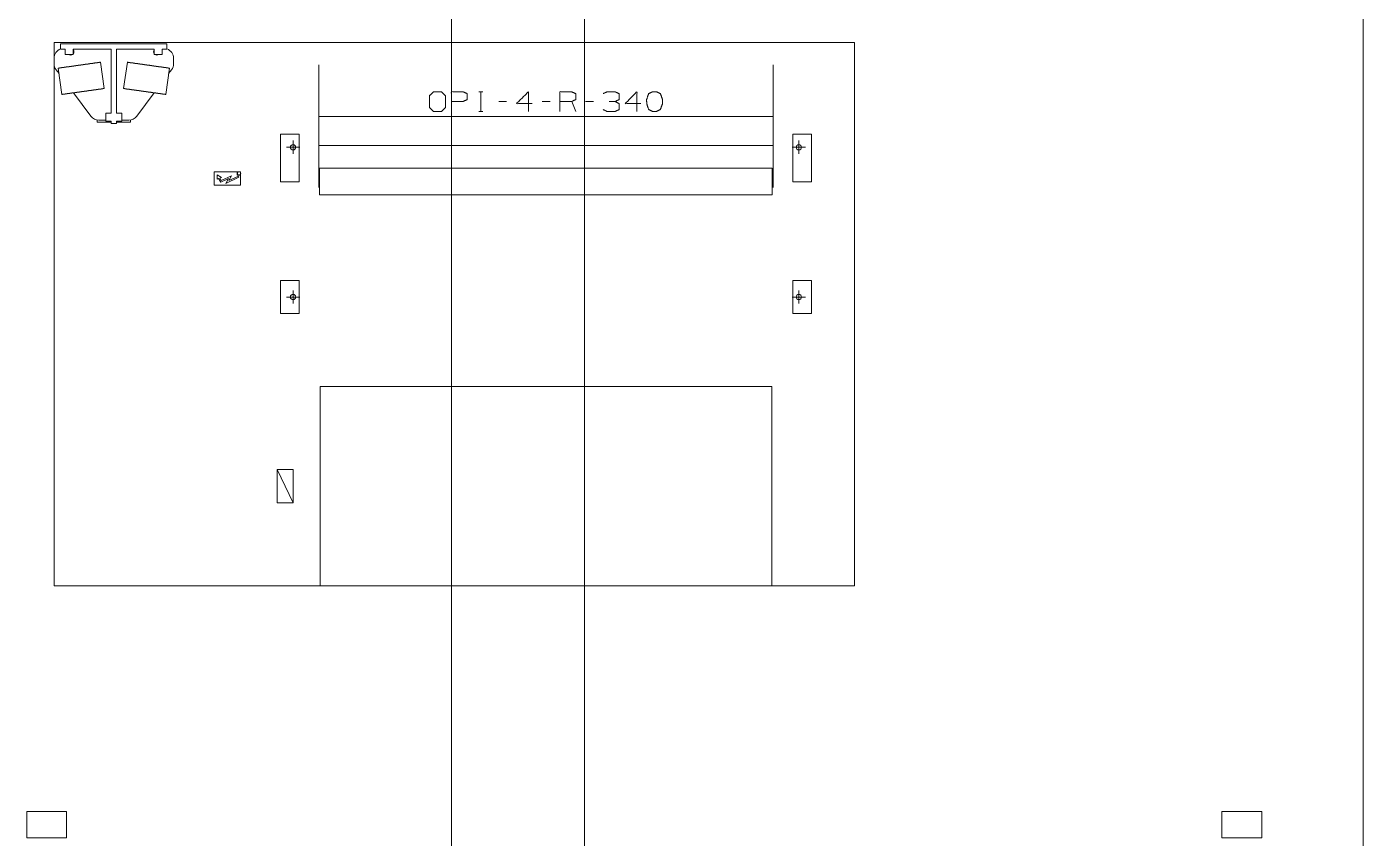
# Model space of a CAD drawing. Header units: millimetres. Extents: x 3056 to 110866, y 16649 to 58349.
# Drawn here: x 38756 to 48820, y 37446 to 43560 of the extents above; entities that cross this region are included whole.
import ezdxf

# ---------------------------------------------------------------- set-up
doc = ezdxf.new("R2010")
doc.units = ezdxf.units.MM
doc.layers.add('1', color=7, linetype='Continuous', true_color=0xffffff)

msp = doc.modelspace()

# ---------------------------------------------------------------- linework, layer by layer
at = {"layer": '1', "color": 143, "linetype": 'Continuous', "lineweight": 13}
for p, q in [((42956, 17870), (42956, 55863)), ((41956, 54613), (41956, 17870)), ((48820, 47349), (48820, 27999))]:
    msp.add_line(p, q, dxfattribs=at)
at = {"layer": '1', "color": 9, "linetype": 'Continuous', "lineweight": 13}
for p, q in [((48820, 27999), (48820, 47349)), ((38756, 37649), (38756, 37449)), ((39056, 37649), (38756, 37649)), ((39056, 37449), (39056, 37649)), ((47756, 37649), (47756, 37449)), ((48056, 37649), (47756, 37649)), ((48056, 37449), (48056, 37649)), ((38756, 37449), (39056, 37449)), ((47756, 37449), (48056, 37449))]:
    msp.add_line(p, q, dxfattribs=at)
at = {"layer": '1', "color": 4, "linetype": 'Continuous', "lineweight": 13}
for p, q in [((38962, 39349), (38962, 43442)), ((38962, 39349), (38962, 43442)), ((38962, 43442), (44990, 43442)), ((38962, 43442), (44990, 43442)), ((39812, 43432), (39012, 43432)), ((39012, 43432), (39012, 43392)), ((39012, 43392), (39047, 43392)), ((39047, 43392), (39047, 43352)), ((39107, 43392), (39392, 43392)), ((39107, 43392), (39107, 43352)), ((39392, 43392), (39392, 42909)), ((39432, 43392), (39717, 43392)), ((39432, 43392), (39432, 42909)), ((39717, 43392), (39717, 43352)), ((39777, 43392), (39812, 43392)), ((39777, 43392), (39777, 43352)), ((39812, 43432), (39812, 43392)), ((44990, 43442), (44990, 39349)), ((44990, 43442), (44990, 39349)), ((39107, 43352), (39047, 43352)), ((39339, 43095), (39311, 43293)), ((39514, 43293), (39486, 43095)), ((39777, 43352), (39717, 43352)), ((39862, 43322), (39862, 43281)), ((38977, 43236), (39000, 43207)), ((38994, 43248), (39022, 43050)), ((39803, 43050), (39831, 43248)), ((39825, 43207), (39847, 43236)), ((39108, 43062), (39240, 42886)), ((39585, 42886), (39717, 43062)), ((42161, 43070), (42191, 43070)), ((42177, 43070), (42177, 42922)), ((42370, 42997), (42311, 42997)), ((42697, 42997), (42638, 42997)), ((42890, 42922), (42860, 42997)), ((43024, 42997), (42964, 42997)), ((39392, 42909), (39352, 42909)), ((39352, 42909), (39352, 42849)), ((39432, 42909), (39472, 42909)), ((39472, 42909), (39472, 42849)), ((44376, 42884), (40956, 42884)), ((42161, 42922), (42191, 42922)), ((39287, 42857), (39287, 42841)), ((39287, 42841), (39392, 42841)), ((39352, 42856), (39300, 42856)), ((39392, 42849), (39352, 42849)), ((39392, 42849), (39392, 42831)), ((39432, 42831), (39392, 42831)), ((39432, 42849), (39432, 42831)), ((39432, 42849), (39472, 42849)), ((39432, 42841), (39537, 42841)), ((39525, 42856), (39472, 42856)), ((39537, 42857), (39537, 42841)), ((40667, 42392), (40667, 42752)), ((40667, 42752), (40808, 42752)), ((40762, 42702), (40762, 42602)), ((40808, 42752), (40808, 42392)), ((44525, 42392), (44525, 42752)), ((44525, 42752), (44665, 42752)), ((44570, 42702), (44570, 42602)), ((44665, 42752), (44665, 42392)), ((40712, 42652), (40812, 42652)), ((40956, 42665), (44376, 42665)), ((44520, 42652), (44620, 42652)), ((40962, 42294), (40962, 42494)), ((40962, 42494), (44370, 42494)), ((44370, 42494), (44370, 42294)), ((40167, 42467), (40367, 42467)), ((40167, 42367), (40167, 42467)), ((40222, 42425), (40191, 42444)), ((40191, 42411), (40191, 42444)), ((40191, 42411), (40201, 42416)), ((40217, 42389), (40201, 42416)), ((40211, 42420), (40222, 42425)), ((40221, 42402), (40211, 42420)), ((40275, 42416), (40217, 42389)), ((40221, 42402), (40298, 42438)), ((40354, 42426), (40255, 42380)), ((40255, 42380), (40275, 42416)), ((40278, 42401), (40298, 42438)), ((40350, 42435), (40278, 42401)), ((40342, 42442), (40342, 42467)), ((40367, 42442), (40342, 42442)), ((40354, 42426), (40350, 42435)), ((40367, 42467), (40367, 42367)), ((40808, 42392), (40667, 42392)), ((44665, 42392), (44525, 42392)), ((40367, 42367), (40167, 42367)), ((44370, 42294), (40962, 42294)), ((40667, 41649), (40808, 41649)), ((40667, 41399), (40667, 41649)), ((40762, 41574), (40762, 41474)), ((40808, 41649), (40808, 41399)), ((44525, 41399), (44525, 41649)), ((44525, 41649), (44665, 41649)), ((44570, 41574), (44570, 41474)), ((44665, 41649), (44665, 41399)), ((40712, 41524), (40812, 41524)), ((44520, 41524), (44620, 41524)), ((40808, 41399), (40667, 41399)), ((44665, 41399), (44525, 41399)), ((44366, 40849), (40966, 40849)), ((40642, 40224), (40762, 39974)), ((40642, 40224), (40762, 40224)), ((40642, 39974), (40642, 40224)), ((40762, 40224), (40762, 39974)), ((40762, 39974), (40642, 39974)), ((44990, 39349), (38962, 39349)), ((44990, 39349), (38962, 39349))]:
    msp.add_line(p, q, dxfattribs=at)
for centre, radius in [((40762, 42652), 20), ((44570, 42652), 20), ((40355, 42455), 12.5), ((40762, 41524), 20), ((44570, 41524), 20)]:
    msp.add_circle(centre, radius, dxfattribs=at)
for centre, radius, start, end in [((39037, 43322), 75, 109.4723, 180), ((39087, 43372), 25, 323.1337, 36.8719), ((39737, 43372), 25, 143.1281, 216.8663), ((39787, 43322), 75, 0, 70.5277), ((39037, 43281), 75, 180, 216.8699), ((39087, 43372), 25, 233.1281, 270), ((39087, 43372), 25, 270, 306.8719), ((39737, 43372), 25, 233.1281, 270), ((39737, 43372), 25, 270, 306.8719), ((39787, 43281), 75, 323.1301, 0), ((39300, 42931), 75, 216.8699, 270), ((39525, 42931), 75, 270, 323.1301)]:
    msp.add_arc(centre, radius, start, end, dxfattribs=at)
for points, knots in [([(39311, 43293), (39311, 43293), (39311, 43293), (39310, 43293), (39310, 43293), (39310, 43293), (39310, 43292), (39309, 43292), (39308, 43292), (39307, 43292), (39306, 43292), (39306, 43292), (39304, 43292), (39303, 43291), (39301, 43291), (39300, 43291), (39298, 43291), (39295, 43290), (39294, 43290), (39291, 43290), (39289, 43289), (39286, 43289), (39284, 43289), (39282, 43289), (39279, 43288), (39276, 43288), (39274, 43287), (39272, 43287), (39268, 43287), (39266, 43286), (39264, 43286), (39260, 43286), (39256, 43285), (39252, 43284), (39247, 43284), (39245, 43283), (39243, 43283), (39238, 43282), (39233, 43282), (39231, 43281), (39228, 43281), (39223, 43280), (39221, 43280), (39216, 43279), (39213, 43279), (39208, 43278), (39205, 43278), (39202, 43277), (39200, 43277), (39197, 43277), (39191, 43276), (39186, 43275), (39183, 43275), (39180, 43274), (39175, 43273), (39172, 43273), (39166, 43272), (39164, 43272), (39158, 43271), (39155, 43271), (39149, 43270), (39147, 43270), (39141, 43269), (39138, 43268), (39135, 43268), (39130, 43267), (39127, 43267), (39124, 43266), (39119, 43266), (39116, 43265), (39110, 43264), (39108, 43264), (39105, 43264), (39100, 43263), (39097, 43263), (39094, 43262), (39089, 43261), (39086, 43261), (39084, 43261), (39081, 43260), (39079, 43260), (39074, 43259), (39069, 43259), (39067, 43258), (39062, 43258), (39060, 43257), (39055, 43257), (39051, 43256), (39049, 43256), (39046, 43255), (39044, 43255), (39040, 43255), (39038, 43254), (39034, 43254), (39033, 43253), (39029, 43253), (39027, 43253), (39024, 43252), (39022, 43252), (39021, 43252), (39019, 43252), (39016, 43251), (39015, 43251), (39013, 43251), (39012, 43251), (39011, 43250), (39009, 43250), (39007, 43250), (39005, 43250), (39004, 43249), (39002, 43249), (39001, 43249), (39000, 43249), (38999, 43249), (38998, 43249), (38997, 43249), (38997, 43248), (38996, 43248), (38995, 43248), (38995, 43248), (38995, 43248), (38995, 43248), (38994, 43248), (38994, 43248), (38994, 43248), (38994, 43248)], [0, 0, 0.000167, 0.000325, 0.000802, 0.001278, 0.002071, 0.002872, 0.005094, 0.007949, 0.01143, 0.013485, 0.015538, 0.020256, 0.025592, 0.031528, 0.034801, 0.041623, 0.049037, 0.052894, 0.061169, 0.069994, 0.079379, 0.084339, 0.08929, 0.099735, 0.110681, 0.116408, 0.122128, 0.134059, 0.140255, 0.14645, 0.159291, 0.172576, 0.186268, 0.200363, 0.207602, 0.21484, 0.229686, 0.244866, 0.252622, 0.260379, 0.276193, 0.28425, 0.300481, 0.308663, 0.325271, 0.333687, 0.342103, 0.35062, 0.359136, 0.376353, 0.393719, 0.402471, 0.411229, 0.428845, 0.437705, 0.455447, 0.464331, 0.482158, 0.491083, 0.508925, 0.517852, 0.53567, 0.544561, 0.553454, 0.571163, 0.579971, 0.588781, 0.606289, 0.614972, 0.632265, 0.640872, 0.649389, 0.666322, 0.674738, 0.683037, 0.699528, 0.70771, 0.715759, 0.723807, 0.731724, 0.747386, 0.762734, 0.770322, 0.785168, 0.792407, 0.806694, 0.820586, 0.827434, 0.834071, 0.840709, 0.853558, 0.859754, 0.871911, 0.877881, 0.889319, 0.894797, 0.905493, 0.91071, 0.915671, 0.92063, 0.930006, 0.934424, 0.93884, 0.942982, 0.947114, 0.950964, 0.958378, 0.965208, 0.968481, 0.974418, 0.977081, 0.979752, 0.98447, 0.986525, 0.988578, 0.990314, 0.99206, 0.994916, 0.996025, 0.997136, 0.99793, 0.998731, 0.999683, 0.999842, 1, 1]), ([(39831, 43248), (39831, 43248), (39831, 43248), (39831, 43248), (39830, 43248), (39830, 43248), (39830, 43248), (39829, 43248), (39829, 43248), (39828, 43248), (39827, 43249), (39827, 43249), (39826, 43249), (39825, 43249), (39824, 43249), (39823, 43249), (39821, 43249), (39820, 43250), (39818, 43250), (39816, 43250), (39814, 43250), (39813, 43251), (39812, 43251), (39810, 43251), (39809, 43251), (39806, 43252), (39804, 43252), (39803, 43252), (39801, 43252), (39798, 43253), (39796, 43253), (39792, 43253), (39791, 43254), (39787, 43254), (39785, 43255), (39781, 43255), (39779, 43255), (39776, 43256), (39774, 43256), (39770, 43257), (39768, 43257), (39763, 43258), (39758, 43258), (39756, 43259), (39751, 43259), (39746, 43260), (39744, 43260), (39741, 43261), (39738, 43261), (39736, 43261), (39731, 43262), (39728, 43263), (39725, 43263), (39720, 43264), (39717, 43264), (39715, 43264), (39709, 43265), (39706, 43266), (39701, 43266), (39698, 43267), (39695, 43267), (39690, 43268), (39687, 43268), (39684, 43269), (39678, 43270), (39675, 43270), (39673, 43270), (39667, 43271), (39661, 43272), (39659, 43272), (39653, 43273), (39650, 43273), (39645, 43274), (39642, 43275), (39639, 43275), (39633, 43276), (39628, 43277), (39625, 43277), (39623, 43277), (39620, 43278), (39617, 43278), (39612, 43279), (39609, 43279), (39607, 43280), (39604, 43280), (39602, 43280), (39597, 43281), (39594, 43281), (39592, 43282), (39587, 43282), (39582, 43283), (39580, 43283), (39578, 43284), (39573, 43284), (39569, 43285), (39565, 43286), (39561, 43286), (39559, 43286), (39557, 43287), (39553, 43287), (39551, 43287), (39549, 43288), (39546, 43288), (39542, 43289), (39541, 43289), (39539, 43289), (39536, 43289), (39534, 43290), (39531, 43290), (39530, 43290), (39529, 43291), (39526, 43291), (39525, 43291), (39523, 43291), (39521, 43292), (39520, 43292), (39519, 43292), (39518, 43292), (39518, 43292), (39517, 43292), (39516, 43292), (39515, 43292), (39515, 43292), (39515, 43293), (39514, 43293), (39514, 43293), (39514, 43293), (39514, 43293)], [0, 0, 0.000158, 0.000317, 0.001269, 0.00207, 0.002864, 0.003975, 0.005084, 0.00794, 0.009686, 0.011422, 0.013475, 0.01553, 0.020256, 0.022919, 0.025582, 0.031519, 0.034792, 0.041622, 0.049036, 0.052886, 0.057018, 0.06116, 0.065576, 0.069994, 0.07937, 0.084329, 0.08929, 0.094507, 0.105203, 0.110681, 0.122119, 0.128089, 0.140246, 0.146442, 0.159291, 0.165929, 0.172566, 0.179414, 0.193315, 0.200362, 0.21484, 0.229678, 0.237266, 0.252622, 0.268285, 0.276193, 0.284241, 0.29229, 0.300472, 0.316963, 0.325262, 0.333678, 0.350611, 0.359128, 0.367735, 0.385028, 0.393711, 0.411219, 0.420029, 0.428837, 0.446546, 0.455439, 0.46433, 0.482148, 0.491075, 0.5, 0.517842, 0.535668, 0.544553, 0.562303, 0.571155, 0.588771, 0.597529, 0.606281, 0.623647, 0.640864, 0.64938, 0.657897, 0.666313, 0.674729, 0.691337, 0.699519, 0.707701, 0.715758, 0.723807, 0.739621, 0.747378, 0.755134, 0.770314, 0.78516, 0.792398, 0.799637, 0.813732, 0.827424, 0.840709, 0.85355, 0.859745, 0.865941, 0.877872, 0.883592, 0.889319, 0.900265, 0.91071, 0.915661, 0.920621, 0.930006, 0.938839, 0.947106, 0.950963, 0.954812, 0.961934, 0.965207, 0.971444, 0.97708, 0.982107, 0.984462, 0.986515, 0.98857, 0.992051, 0.994906, 0.996017, 0.997136, 0.998722, 0.999198, 0.999675, 0.999841, 1, 1]), ([(40956, 43274), (40956, 43274), (40956, 43274), (40956, 43274), (40956, 43273), (40956, 43272), (40956, 43271), (40956, 43270), (40956, 43269), (40956, 43267), (40956, 43265), (40956, 43263), (40956, 43261), (40956, 43259), (40956, 43256), (40956, 43253), (40956, 43250), (40956, 43247), (40956, 43244), (40956, 43240), (40956, 43236), (40956, 43232), (40956, 43228), (40956, 43224), (40956, 43219), (40956, 43215), (40956, 43210), (40956, 43205), (40956, 43199), (40956, 43194), (40956, 43188), (40956, 43183), (40956, 43177), (40956, 43171), (40956, 43164), (40956, 43158), (40956, 43152), (40956, 43145), (40956, 43141), (40956, 43134), (40956, 43127), (40956, 43120), (40956, 43113), (40956, 43105), (40956, 43098), (40956, 43090), (40956, 43082), (40956, 43078), (40956, 43070), (40956, 43062), (40956, 43053), (40956, 43045), (40956, 43041), (40956, 43032), (40956, 43023), (40956, 43015), (40956, 43006), (40956, 42997), (40956, 42988), (40956, 42978), (40956, 42969), (40956, 42960), (40956, 42950), (40956, 42941), (40956, 42936), (40956, 42927), (40956, 42917), (40956, 42907), (40956, 42898), (40956, 42888), (40956, 42878), (40956, 42868), (40956, 42858), (40956, 42848), (40956, 42838), (40956, 42833), (40956, 42823), (40956, 42813), (40956, 42803), (40956, 42793), (40956, 42783), (40956, 42773), (40956, 42763), (40956, 42753), (40956, 42742), (40956, 42732), (40956, 42722), (40956, 42712), (40956, 42702), (40956, 42692), (40956, 42682), (40956, 42672), (40956, 42663), (40956, 42653), (40956, 42643), (40956, 42633), (40956, 42624), (40956, 42614), (40956, 42605), (40956, 42595), (40956, 42586), (40956, 42576), (40956, 42567), (40956, 42563), (40956, 42554), (40956, 42545), (40956, 42536), (40956, 42527), (40956, 42518), (40956, 42509), (40956, 42501), (40956, 42493), (40956, 42484), (40956, 42476), (40956, 42468), (40956, 42460), (40956, 42452), (40956, 42445), (40956, 42437), (40956, 42430), (40956, 42423), (40956, 42416), (40956, 42409), (40956, 42402), (40956, 42395), (40956, 42389), (40956, 42382), (40956, 42376), (40956, 42370), (40956, 42364), (40956, 42359), (40956, 42353), (40956, 42350)], [0, 0, 0.000109, 0.000441, 0.000716, 0.001377, 0.002256, 0.003358, 0.004678, 0.006215, 0.00797, 0.009943, 0.012133, 0.014538, 0.017157, 0.019989, 0.023032, 0.02629, 0.029754, 0.03343, 0.037309, 0.041395, 0.045686, 0.050175, 0.054868, 0.059758, 0.064842, 0.070121, 0.075592, 0.081255, 0.087104, 0.093136, 0.099352, 0.105747, 0.112321, 0.119068, 0.125988, 0.133077, 0.140331, 0.143999, 0.151497, 0.159155, 0.166968, 0.174935, 0.183049, 0.191308, 0.199711, 0.208254, 0.212594, 0.221337, 0.230212, 0.23921, 0.248335, 0.252927, 0.262228, 0.271644, 0.281169, 0.2908, 0.300531, 0.310362, 0.320288, 0.330302, 0.340403, 0.350583, 0.360844, 0.366012, 0.376378, 0.386813, 0.397309, 0.407867, 0.418477, 0.429136, 0.439843, 0.45059, 0.461375, 0.472191, 0.477605, 0.488464, 0.499343, 0.510239, 0.521147, 0.532063, 0.542982, 0.553901, 0.564815, 0.57572, 0.58661, 0.597484, 0.608331, 0.619153, 0.62994, 0.640693, 0.651406, 0.662074, 0.672692, 0.683256, 0.693763, 0.704207, 0.714585, 0.724894, 0.735126, 0.745278, 0.75535, 0.76533, 0.770277, 0.78012, 0.789868, 0.799513, 0.809053, 0.81848, 0.827799, 0.837, 0.846079, 0.855034, 0.863863, 0.872558, 0.881121, 0.88954, 0.897823, 0.905956, 0.913944, 0.921777, 0.929458, 0.936979, 0.944339, 0.951534, 0.958562, 0.965419, 0.972104, 0.978614, 0.984947, 0.991096, 0.997063, 1, 1]), ([(44376, 42774), (44376, 42785), (44376, 42795), (44376, 42805), (44376, 42815), (44376, 42825), (44376, 42836), (44376, 42846), (44376, 42856), (44376, 42866), (44376, 42876), (44376, 42886), (44376, 42896), (44376, 42906), (44376, 42915), (44376, 42925), (44376, 42930), (44376, 42940), (44376, 42949), (44376, 42959), (44376, 42968), (44376, 42978), (44376, 42982), (44376, 42991), (44376, 43001), (44376, 43010), (44376, 43019), (44376, 43027), (44376, 43032), (44376, 43040), (44376, 43049), (44376, 43058), (44376, 43066), (44376, 43070), (44376, 43078), (44376, 43086), (44376, 43094), (44376, 43102), (44376, 43110), (44376, 43117), (44376, 43124), (44376, 43132), (44376, 43135), (44376, 43142), (44376, 43149), (44376, 43156), (44376, 43162), (44376, 43169), (44376, 43175), (44376, 43181), (44376, 43187), (44376, 43192), (44376, 43198), (44376, 43203), (44376, 43208), (44376, 43213), (44376, 43218), (44376, 43223), (44376, 43227), (44376, 43231), (44376, 43235), (44376, 43239), (44376, 43243), (44376, 43246), (44376, 43250), (44376, 43253), (44376, 43256), (44376, 43257), (44376, 43260), (44376, 43262), (44376, 43264), (44376, 43266), (44376, 43268), (44376, 43269), (44376, 43270), (44376, 43271), (44376, 43272), (44376, 43273), (44376, 43274), (44376, 43274), (44376, 43274), (44376, 43274)], [0, 0, 0.020399, 0.040788, 0.061161, 0.081508, 0.101822, 0.122095, 0.142314, 0.162476, 0.182568, 0.202587, 0.22252, 0.242359, 0.262102, 0.281734, 0.301245, 0.310939, 0.330259, 0.349446, 0.368486, 0.387372, 0.406094, 0.415413, 0.433886, 0.452174, 0.470271, 0.488178, 0.505879, 0.514621, 0.532004, 0.549165, 0.566098, 0.582794, 0.59108, 0.60741, 0.623492, 0.639309, 0.654861, 0.670143, 0.68514, 0.699856, 0.714281, 0.721346, 0.735321, 0.748995, 0.762351, 0.775389, 0.788111, 0.800498, 0.812558, 0.824274, 0.835651, 0.846679, 0.857358, 0.867676, 0.877635, 0.887229, 0.896452, 0.9053, 0.913777, 0.921868, 0.929578, 0.936902, 0.943834, 0.950375, 0.956518, 0.962265, 0.965043, 0.970187, 0.974928, 0.979267, 0.983194, 0.986713, 0.989824, 0.991168, 0.993661, 0.99574, 0.997402, 0.998651, 0.999481, 0.999794, 1, 1]), ([(39339, 43095), (39339, 43095), (39338, 43095), (39338, 43095), (39338, 43094), (39338, 43094), (39338, 43094), (39337, 43094), (39337, 43094), (39336, 43094), (39335, 43094), (39334, 43094), (39334, 43094), (39332, 43094), (39331, 43094), (39330, 43093), (39328, 43093), (39327, 43093), (39324, 43093), (39323, 43092), (39321, 43092), (39319, 43092), (39318, 43092), (39316, 43091), (39313, 43091), (39312, 43091), (39310, 43091), (39307, 43090), (39303, 43090), (39302, 43089), (39300, 43089), (39296, 43089), (39294, 43088), (39292, 43088), (39288, 43087), (39284, 43087), (39280, 43086), (39275, 43086), (39273, 43085), (39270, 43085), (39266, 43084), (39261, 43084), (39259, 43083), (39256, 43083), (39251, 43082), (39248, 43082), (39243, 43081), (39241, 43081), (39235, 43080), (39233, 43080), (39230, 43079), (39227, 43079), (39225, 43079), (39219, 43078), (39214, 43077), (39211, 43077), (39208, 43076), (39203, 43075), (39197, 43075), (39191, 43074), (39186, 43073), (39180, 43072), (39177, 43072), (39174, 43071), (39169, 43071), (39166, 43070), (39163, 43070), (39158, 43069), (39152, 43068), (39149, 43068), (39144, 43067), (39141, 43067), (39135, 43066), (39133, 43066), (39127, 43065), (39125, 43064), (39119, 43064), (39117, 43063), (39114, 43063), (39112, 43063), (39109, 43062), (39107, 43062), (39102, 43061), (39099, 43061), (39097, 43061), (39094, 43060), (39090, 43060), (39085, 43059), (39083, 43059), (39079, 43058), (39076, 43058), (39074, 43057), (39072, 43057), (39068, 43057), (39066, 43056), (39062, 43056), (39060, 43055), (39057, 43055), (39055, 43055), (39052, 43054), (39050, 43054), (39048, 43054), (39047, 43054), (39044, 43053), (39042, 43053), (39041, 43053), (39040, 43053), (39038, 43052), (39037, 43052), (39035, 43052), (39034, 43052), (39032, 43051), (39030, 43051), (39029, 43051), (39028, 43051), (39027, 43051), (39026, 43051), (39025, 43051), (39025, 43050), (39024, 43050), (39023, 43050), (39023, 43050), (39023, 43050), (39022, 43050), (39022, 43050), (39022, 43050), (39022, 43050), (39022, 43050)], [0, 0, 0.000159, 0.000317, 0.000801, 0.001277, 0.002071, 0.002864, 0.003983, 0.005094, 0.007949, 0.01143, 0.013485, 0.01553, 0.020256, 0.02292, 0.028556, 0.034793, 0.038066, 0.045188, 0.049036, 0.057027, 0.06116, 0.065577, 0.069994, 0.079378, 0.084339, 0.08929, 0.099735, 0.110681, 0.116408, 0.122128, 0.134051, 0.140255, 0.14645, 0.159291, 0.172576, 0.186268, 0.200363, 0.207601, 0.21484, 0.229686, 0.244866, 0.252622, 0.260379, 0.276193, 0.284241, 0.300481, 0.308663, 0.325271, 0.333687, 0.342103, 0.35062, 0.359136, 0.376353, 0.393719, 0.402471, 0.411229, 0.428845, 0.446555, 0.464331, 0.482158, 0.5, 0.508925, 0.517852, 0.53567, 0.544561, 0.553445, 0.571163, 0.58878, 0.597531, 0.614972, 0.623655, 0.640864, 0.649389, 0.666322, 0.674729, 0.691345, 0.699528, 0.70771, 0.715759, 0.723807, 0.731715, 0.747378, 0.755135, 0.762732, 0.770322, 0.78516, 0.799638, 0.806684, 0.820586, 0.827434, 0.834071, 0.840709, 0.853558, 0.859754, 0.871911, 0.877873, 0.889319, 0.894797, 0.905493, 0.91071, 0.915671, 0.92063, 0.930006, 0.934424, 0.93884, 0.942982, 0.947114, 0.950964, 0.958378, 0.961944, 0.968473, 0.974418, 0.977081, 0.979744, 0.98447, 0.986524, 0.988578, 0.990314, 0.99206, 0.994916, 0.996025, 0.997136, 0.99793, 0.998731, 0.999683, 0.999842, 1, 1]), ([(39803, 43050), (39803, 43050), (39803, 43050), (39803, 43050), (39803, 43050), (39803, 43050), (39802, 43050), (39802, 43050), (39802, 43050), (39801, 43050), (39800, 43050), (39800, 43051), (39799, 43051), (39798, 43051), (39797, 43051), (39796, 43051), (39795, 43051), (39793, 43051), (39791, 43052), (39789, 43052), (39786, 43052), (39785, 43053), (39784, 43053), (39782, 43053), (39781, 43053), (39778, 43054), (39777, 43054), (39775, 43054), (39773, 43054), (39770, 43055), (39768, 43055), (39765, 43055), (39763, 43056), (39759, 43056), (39757, 43057), (39753, 43057), (39751, 43057), (39749, 43058), (39746, 43058), (39744, 43058), (39742, 43059), (39740, 43059), (39735, 43060), (39733, 43060), (39728, 43061), (39726, 43061), (39723, 43061), (39718, 43062), (39716, 43062), (39713, 43063), (39711, 43063), (39708, 43063), (39705, 43064), (39700, 43064), (39698, 43065), (39692, 43066), (39689, 43066), (39684, 43067), (39681, 43067), (39676, 43068), (39673, 43068), (39667, 43069), (39662, 43070), (39659, 43070), (39656, 43071), (39650, 43071), (39648, 43072), (39642, 43073), (39636, 43073), (39634, 43074), (39628, 43075), (39622, 43075), (39617, 43076), (39614, 43077), (39611, 43077), (39606, 43078), (39600, 43079), (39597, 43079), (39595, 43079), (39592, 43080), (39589, 43080), (39584, 43081), (39582, 43081), (39576, 43082), (39574, 43082), (39569, 43083), (39566, 43083), (39564, 43084), (39562, 43084), (39557, 43085), (39552, 43085), (39550, 43086), (39545, 43086), (39541, 43087), (39537, 43087), (39533, 43088), (39531, 43088), (39529, 43089), (39525, 43089), (39523, 43089), (39520, 43090), (39516, 43090), (39515, 43091), (39513, 43091), (39512, 43091), (39509, 43091), (39507, 43092), (39506, 43092), (39504, 43092), (39502, 43092), (39501, 43093), (39498, 43093), (39497, 43093), (39495, 43093), (39494, 43094), (39493, 43094), (39491, 43094), (39491, 43094), (39490, 43094), (39489, 43094), (39488, 43094), (39488, 43094), (39487, 43094), (39487, 43094), (39487, 43094), (39487, 43095), (39486, 43095), (39486, 43095), (39486, 43095)], [0, 0, 0.000158, 0.000317, 0.000793, 0.001277, 0.00207, 0.002864, 0.003975, 0.005084, 0.00794, 0.009686, 0.011422, 0.013476, 0.01553, 0.020256, 0.022919, 0.025582, 0.031527, 0.038056, 0.045187, 0.052886, 0.057026, 0.06116, 0.065576, 0.069994, 0.07937, 0.084329, 0.08929, 0.094507, 0.105203, 0.110681, 0.122127, 0.128089, 0.140246, 0.14645, 0.159291, 0.165929, 0.172566, 0.179414, 0.186268, 0.193316, 0.200362, 0.21484, 0.222255, 0.237276, 0.244865, 0.252622, 0.268285, 0.276193, 0.284241, 0.29229, 0.300472, 0.308655, 0.325271, 0.333686, 0.350619, 0.359136, 0.376345, 0.385028, 0.402469, 0.41122, 0.428845, 0.446555, 0.455439, 0.46433, 0.482148, 0.491075, 0.508925, 0.52676, 0.535669, 0.553445, 0.571155, 0.588771, 0.597529, 0.606281, 0.623655, 0.640864, 0.64938, 0.657897, 0.666313, 0.674729, 0.691337, 0.699527, 0.715759, 0.723807, 0.739621, 0.747378, 0.755134, 0.762724, 0.777737, 0.792399, 0.799637, 0.813732, 0.827433, 0.840709, 0.85355, 0.859745, 0.865949, 0.877872, 0.8836, 0.894796, 0.905492, 0.91071, 0.91567, 0.920622, 0.930006, 0.934423, 0.93884, 0.942973, 0.950964, 0.954812, 0.961934, 0.965207, 0.971444, 0.97708, 0.979744, 0.98447, 0.986524, 0.98857, 0.992051, 0.994906, 0.996025, 0.997136, 0.997929, 0.998723, 0.999199, 0.999683, 0.999841, 1, 1]), ([(41820, 42922), (41880, 42922), (41909, 42951), (41909, 43040), (41880, 43070), (41820, 43070), (41789, 43040), (41789, 42951), (41820, 42922)], [0, 0, 0.127127, 0.21702, 0.407714, 0.497606, 0.624734, 0.71702, 0.907714, 1, 1]), ([(41954, 42922), (41954, 43070), (42043, 43070), (42073, 43056), (42073, 43011), (42042, 42997), (41954, 42997)], [0, 0, 0.339338, 0.542945, 0.618039, 0.721627, 0.799967, 1, 1]), ([(42563, 42981), (42444, 42981), (42534, 43070), (42534, 42922)], [0, 0, 0.302056, 0.622434, 1, 1]), ([(42771, 42922), (42771, 43070), (42860, 43070), (42890, 43056), (42890, 43011), (42860, 42997), (42771, 42997)], [0, 0, 0.339226, 0.542761, 0.617836, 0.72139, 0.796465, 1, 1]), ([(43187, 42997), (43217, 43011), (43217, 43056), (43187, 43070), (43126, 43070), (43097, 43056)], [0, 0, 0.160404, 0.381655, 0.542059, 0.839596, 1, 1]), ([(43098, 42936), (43126, 42922), (43187, 42922), (43217, 42936), (43217, 42981), (43187, 42997), (43142, 42997)], [0, 0, 0.126079, 0.370404, 0.502121, 0.683803, 0.818318, 1, 1]), ([(43380, 42981), (43262, 42981), (43351, 43070), (43351, 42922)], [0, 0, 0.302057, 0.622432, 1, 1]), ([(43499, 42922), (43528, 42937), (43544, 42981), (43544, 43011), (43528, 43056), (43499, 43070), (43469, 43070), (43439, 43056), (43424, 43011), (43425, 42981), (43439, 42937), (43469, 42922), (43499, 42922)], [0, 0, 0.076272, 0.18189, 0.249381, 0.358348, 0.433033, 0.500523, 0.575208, 0.684176, 0.751759, 0.856238, 0.93251, 1, 1]), ([(44376, 42350), (44376, 42356), (44376, 42361), (44376, 42367), (44376, 42373), (44376, 42379), (44376, 42386), (44376, 42392), (44376, 42399), (44376, 42405), (44376, 42412), (44376, 42419), (44376, 42426), (44376, 42434), (44376, 42441), (44376, 42449), (44376, 42453), (44376, 42461), (44376, 42469), (44376, 42477), (44376, 42485), (44376, 42493), (44376, 42502), (44376, 42510), (44376, 42519), (44376, 42528), (44376, 42536), (44376, 42541), (44376, 42550), (44376, 42559), (44376, 42568), (44376, 42577), (44376, 42587), (44376, 42591), (44376, 42601), (44376, 42610), (44376, 42620), (44376, 42630), (44376, 42639), (44376, 42649), (44376, 42659), (44376, 42669), (44376, 42679), (44376, 42689), (44376, 42699), (44376, 42709), (44376, 42719), (44376, 42729), (44376, 42739), (44376, 42749), (44376, 42759), (44376, 42769), (44376, 42774)], [0, 0, 0.012842, 0.026096, 0.039743, 0.053789, 0.068222, 0.083036, 0.098223, 0.113785, 0.129715, 0.145994, 0.162628, 0.179599, 0.196914, 0.214559, 0.232522, 0.241659, 0.260096, 0.278833, 0.297863, 0.317185, 0.336789, 0.35666, 0.3768, 0.397196, 0.417835, 0.438717, 0.449214, 0.470439, 0.491876, 0.513525, 0.535374, 0.557416, 0.568525, 0.590835, 0.613308, 0.635942, 0.658727, 0.681648, 0.704701, 0.727878, 0.751168, 0.774557, 0.798034, 0.821604, 0.845237, 0.868938, 0.892696, 0.916497, 0.940329, 0.964186, 0.988062, 1, 1]), ([(40966, 40849), (40966, 40849), (40966, 40849), (40966, 40848), (40966, 40848), (40966, 40847), (40966, 40846), (40966, 40845), (40966, 40844), (40966, 40842), (40966, 40840), (40966, 40838), (40966, 40836), (40966, 40833), (40966, 40831), (40966, 40828), (40966, 40825), (40966, 40822), (40966, 40818), (40966, 40814), (40966, 40811), (40966, 40807), (40966, 40802), (40966, 40800), (40966, 40796), (40966, 40791), (40966, 40786), (40966, 40781), (40966, 40776), (40966, 40773), (40966, 40768), (40966, 40762), (40966, 40756), (40966, 40753), (40966, 40747), (40966, 40740), (40966, 40734), (40966, 40727), (40966, 40720), (40966, 40713), (40966, 40706), (40966, 40699), (40966, 40691), (40966, 40683), (40966, 40676), (40966, 40668), (40966, 40659), (40966, 40651), (40966, 40643), (40966, 40634), (40966, 40625), (40966, 40616), (40966, 40612), (40966, 40603), (40966, 40593), (40966, 40584), (40966, 40574), (40966, 40565), (40966, 40555), (40966, 40550), (40966, 40540), (40966, 40530), (40966, 40520), (40966, 40510), (40966, 40499), (40966, 40489), (40966, 40483), (40966, 40472), (40966, 40462), (40966, 40451), (40966, 40440), (40966, 40429), (40966, 40417), (40966, 40406), (40966, 40395), (40966, 40383), (40966, 40372), (40966, 40360), (40966, 40349), (40966, 40337), (40966, 40325), (40966, 40319), (40966, 40307), (40966, 40295), (40966, 40283), (40966, 40271), (40966, 40259), (40966, 40247), (40966, 40235), (40966, 40223), (40966, 40217), (40966, 40204), (40966, 40192), (40966, 40180), (40966, 40167), (40966, 40155), (40966, 40143), (40966, 40130), (40966, 40118), (40966, 40105), (40966, 40099)], [0, 0, 0.000138, 0.000547, 0.001231, 0.001707, 0.002801, 0.004166, 0.005803, 0.007712, 0.009892, 0.012344, 0.015067, 0.018059, 0.021315, 0.024843, 0.028635, 0.032696, 0.037017, 0.041603, 0.046454, 0.051562, 0.056931, 0.062558, 0.065437, 0.071445, 0.07771, 0.084226, 0.090992, 0.098009, 0.101639, 0.109023, 0.11665, 0.12452, 0.128517, 0.136744, 0.145207, 0.153903, 0.162832, 0.17199, 0.181374, 0.190984, 0.200812, 0.210859, 0.221122, 0.231599, 0.242285, 0.253179, 0.264277, 0.275576, 0.287073, 0.298765, 0.310646, 0.316682, 0.328846, 0.341197, 0.353724, 0.366427, 0.379307, 0.392353, 0.398918, 0.412215, 0.425673, 0.439287, 0.453052, 0.466969, 0.481031, 0.488133, 0.502406, 0.516817, 0.531355, 0.546027, 0.560819, 0.575731, 0.590763, 0.605904, 0.621151, 0.636504, 0.651956, 0.667506, 0.683141, 0.698868, 0.706749, 0.7226, 0.738521, 0.754516, 0.770578, 0.786703, 0.802885, 0.81912, 0.835408, 0.843571, 0.859922, 0.876312, 0.892738, 0.909188, 0.925666, 0.942165, 0.958679, 0.975203, 0.991734, 1, 1]), ([(44366, 40099), (44366, 40112), (44366, 40124), (44366, 40136), (44366, 40149), (44366, 40161), (44366, 40174), (44366, 40186), (44366, 40198), (44366, 40210), (44366, 40223), (44366, 40235), (44366, 40247), (44366, 40259), (44366, 40271), (44366, 40283), (44366, 40295), (44366, 40307), (44366, 40313), (44366, 40325), (44366, 40337), (44366, 40349), (44366, 40360), (44366, 40372), (44366, 40383), (44366, 40389), (44366, 40401), (44366, 40406), (44366, 40417), (44366, 40423), (44366, 40434), (44366, 40445), (44366, 40456), (44366, 40467), (44366, 40478), (44366, 40489), (44366, 40494), (44366, 40504), (44366, 40515), (44366, 40520), (44366, 40530), (44366, 40540), (44366, 40550), (44366, 40560), (44366, 40570), (44366, 40574), (44366, 40584), (44366, 40593), (44366, 40603), (44366, 40612), (44366, 40616), (44366, 40625), (44366, 40630), (44366, 40638), (44366, 40647), (44366, 40655), (44366, 40659), (44366, 40668), (44366, 40676), (44366, 40683), (44366, 40691), (44366, 40699), (44366, 40706), (44366, 40713), (44366, 40720), (44366, 40727), (44366, 40734), (44366, 40740), (44366, 40747), (44366, 40753), (44366, 40759), (44366, 40762), (44366, 40768), (44366, 40773), (44366, 40778), (44366, 40784), (44366, 40789), (44366, 40791), (44366, 40796), (44366, 40800), (44366, 40805), (44366, 40809), (44366, 40811), (44366, 40814), (44366, 40818), (44366, 40822), (44366, 40825), (44366, 40828), (44366, 40831), (44366, 40833), (44366, 40836), (44366, 40838), (44366, 40840), (44366, 40842), (44366, 40844), (44366, 40845), (44366, 40846), (44366, 40847), (44366, 40848), (44366, 40849), (44366, 40849), (44366, 40849), (44366, 40849)], [0, 0, 0.016531, 0.033062, 0.049583, 0.06609, 0.082578, 0.099043, 0.115482, 0.13189, 0.148262, 0.164592, 0.18088, 0.197115, 0.213297, 0.229422, 0.245484, 0.261479, 0.2774, 0.285327, 0.301132, 0.316859, 0.332494, 0.348044, 0.363496, 0.378849, 0.386497, 0.401695, 0.409237, 0.424269, 0.431755, 0.446607, 0.461339, 0.475948, 0.490422, 0.504766, 0.518969, 0.526, 0.539991, 0.55383, 0.560713, 0.574327, 0.587785, 0.601082, 0.614212, 0.627177, 0.633573, 0.646276, 0.658803, 0.671154, 0.683318, 0.689354, 0.701235, 0.707081, 0.718677, 0.730075, 0.741272, 0.746821, 0.757715, 0.768401, 0.778878, 0.789141, 0.799188, 0.809016, 0.818626, 0.82801, 0.837168, 0.846097, 0.854793, 0.863256, 0.871483, 0.879473, 0.88335, 0.890977, 0.898361, 0.905498, 0.912391, 0.91903, 0.92229, 0.928555, 0.934563, 0.94032, 0.945817, 0.948438, 0.953546, 0.958397, 0.962983, 0.967304, 0.971365, 0.975157, 0.978685, 0.981941, 0.984933, 0.987656, 0.990108, 0.992288, 0.994197, 0.995834, 0.997199, 0.998293, 0.999111, 0.999658, 0.999933, 1, 1]), ([(40966, 40099), (40966, 40087), (40966, 40074), (40966, 40062), (40966, 40050), (40966, 40037), (40966, 40025), (40966, 40013), (40966, 40000), (40966, 39988), (40966, 39976), (40966, 39964), (40966, 39951), (40966, 39939), (40966, 39927), (40966, 39915), (40966, 39903), (40966, 39891), (40966, 39879), (40966, 39868), (40966, 39856), (40966, 39850), (40966, 39838), (40966, 39827), (40966, 39815), (40966, 39809), (40966, 39798), (40966, 39787), (40966, 39775), (40966, 39764), (40966, 39753), (40966, 39742), (40966, 39731), (40966, 39726), (40966, 39715), (40966, 39705), (40966, 39694), (40966, 39684), (40966, 39674), (40966, 39669), (40966, 39658), (40966, 39648), (40966, 39639), (40966, 39629), (40966, 39624), (40966, 39615), (40966, 39605), (40966, 39596), (40966, 39587), (40966, 39578), (40966, 39569), (40966, 39560), (40966, 39552), (40966, 39543), (40966, 39535), (40966, 39527), (40966, 39519), (40966, 39511), (40966, 39504), (40966, 39496), (40966, 39489), (40966, 39485), (40966, 39478), (40966, 39471), (40966, 39465), (40966, 39458), (40966, 39452), (40966, 39446), (40966, 39440), (40966, 39437), (40966, 39431), (40966, 39426), (40966, 39420), (40966, 39415), (40966, 39410), (40966, 39405), (40966, 39403), (40966, 39398), (40966, 39394), (40966, 39390), (40966, 39386), (40966, 39382), (40966, 39379), (40966, 39377), (40966, 39374), (40966, 39371), (40966, 39368), (40966, 39365), (40966, 39364), (40966, 39362), (40966, 39360), (40966, 39359), (40966, 39357), (40966, 39355), (40966, 39354), (40966, 39352), (40966, 39351), (40966, 39351), (40966, 39350), (40966, 39350), (40966, 39349), (40966, 39349)], [0, 0, 0.016535, 0.033066, 0.049586, 0.066093, 0.082582, 0.099046, 0.115485, 0.131893, 0.148265, 0.164595, 0.180883, 0.197118, 0.2133, 0.229425, 0.245487, 0.261482, 0.277403, 0.29325, 0.309019, 0.3247, 0.332496, 0.348043, 0.363498, 0.378847, 0.386499, 0.401697, 0.416782, 0.431757, 0.446609, 0.461341, 0.475949, 0.490424, 0.497596, 0.511869, 0.526001, 0.539989, 0.553832, 0.567523, 0.574328, 0.587787, 0.601083, 0.614213, 0.627178, 0.633574, 0.646277, 0.658804, 0.671155, 0.683319, 0.695296, 0.707082, 0.718678, 0.730076, 0.741273, 0.752269, 0.763057, 0.77364, 0.784009, 0.794165, 0.804103, 0.813822, 0.818627, 0.828011, 0.837169, 0.846097, 0.854793, 0.863256, 0.871483, 0.879474, 0.883347, 0.890978, 0.898361, 0.905498, 0.912391, 0.919031, 0.925423, 0.928556, 0.934563, 0.940321, 0.945817, 0.951056, 0.956037, 0.960754, 0.962983, 0.967305, 0.971365, 0.975157, 0.978685, 0.980379, 0.983504, 0.986362, 0.987656, 0.990105, 0.992288, 0.994197, 0.995834, 0.997199, 0.998293, 0.999111, 0.999658, 0.999933, 1, 1]), ([(44366, 39349), (44366, 39349), (44366, 39350), (44366, 39350), (44366, 39351), (44366, 39351), (44366, 39352), (44366, 39354), (44366, 39355), (44366, 39356), (44366, 39358), (44366, 39360), (44366, 39362), (44366, 39364), (44366, 39365), (44366, 39368), (44366, 39371), (44366, 39374), (44366, 39377), (44366, 39379), (44366, 39382), (44366, 39386), (44366, 39388), (44366, 39392), (44366, 39396), (44366, 39401), (44366, 39405), (44366, 39410), (44366, 39415), (44366, 39420), (44366, 39426), (44366, 39431), (44366, 39434), (44366, 39440), (44366, 39446), (44366, 39452), (44366, 39458), (44366, 39465), (44366, 39471), (44366, 39478), (44366, 39485), (44366, 39493), (44366, 39500), (44366, 39507), (44366, 39515), (44366, 39523), (44366, 39531), (44366, 39539), (44366, 39548), (44366, 39552), (44366, 39560), (44366, 39569), (44366, 39578), (44366, 39587), (44366, 39596), (44366, 39601), (44366, 39610), (44366, 39619), (44366, 39624), (44366, 39634), (44366, 39644), (44366, 39653), (44366, 39664), (44366, 39669), (44366, 39679), (44366, 39689), (44366, 39694), (44366, 39705), (44366, 39715), (44366, 39726), (44366, 39737), (44366, 39748), (44366, 39759), (44366, 39770), (44366, 39775), (44366, 39787), (44366, 39798), (44366, 39809), (44366, 39821), (44366, 39832), (44366, 39844), (44366, 39856), (44366, 39868), (44366, 39879), (44366, 39891), (44366, 39903), (44366, 39915), (44366, 39921), (44366, 39933), (44366, 39939), (44366, 39951), (44366, 39964), (44366, 39976), (44366, 39988), (44366, 40000), (44366, 40013), (44366, 40025), (44366, 40037), (44366, 40050), (44366, 40062), (44366, 40068), (44366, 40081), (44366, 40093), (44366, 40099)], [0, 0, 0.000138, 0.000547, 0.001231, 0.001707, 0.002801, 0.004166, 0.005803, 0.007712, 0.008735, 0.011053, 0.013638, 0.016496, 0.019621, 0.021315, 0.024843, 0.028635, 0.032695, 0.037017, 0.039246, 0.043963, 0.048944, 0.051562, 0.056931, 0.062558, 0.068439, 0.074577, 0.080969, 0.087609, 0.094502, 0.101639, 0.109022, 0.112776, 0.120526, 0.128517, 0.136744, 0.145207, 0.153903, 0.162831, 0.171989, 0.181373, 0.190983, 0.200811, 0.210858, 0.221121, 0.231598, 0.242284, 0.253178, 0.264276, 0.269924, 0.281322, 0.292918, 0.304704, 0.316681, 0.328845, 0.334976, 0.347415, 0.36003, 0.366426, 0.379306, 0.392352, 0.405567, 0.418941, 0.425672, 0.439285, 0.453051, 0.460011, 0.473999, 0.488131, 0.502404, 0.516815, 0.531357, 0.546025, 0.560817, 0.568243, 0.583218, 0.598303, 0.613501, 0.628801, 0.644207, 0.659704, 0.6753, 0.690981, 0.70675, 0.722597, 0.738518, 0.754513, 0.762546, 0.778636, 0.7867, 0.802882, 0.819117, 0.835405, 0.851735, 0.868107, 0.884515, 0.900954, 0.917418, 0.933907, 0.950414, 0.958676, 0.9752, 0.991731, 1, 1])]:
    msp.add_open_spline(points, degree=1, knots=knots, dxfattribs=at)

doc.saveas('drawing.dxf')
